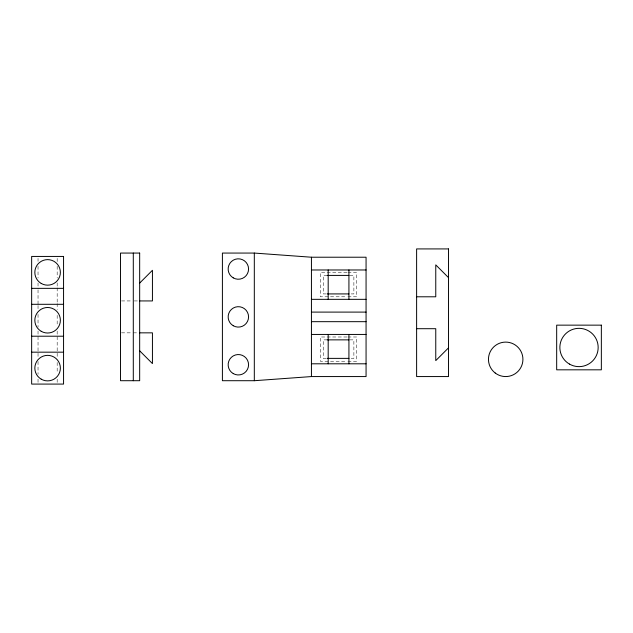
<?xml version="1.0" encoding="UTF-8"?>
<svg xmlns="http://www.w3.org/2000/svg" width="633" height="633" viewBox="0 0 633 633"><rect width="100%" height="100%" fill="white"/><g stroke="black" fill="none" stroke-linecap="round" stroke-linejoin="round"><path stroke-width="0.47" stroke-dasharray="3.17 2.37" d="M346.916 272.538L320.369 272.538L320.369 296.79L346.916 296.79M347.897 272.538L356.751 272.538L356.751 296.79L347.897 296.79M327.19 275.41L323.241 275.41L323.241 293.918L327.19 293.918M349.756 275.41L353.879 275.41L353.879 293.918L348.925 293.918M121.512 300.936L132.313 300.936M134.204 300.936L138.762 300.936M121.512 332.847L132.313 332.847M133.294 332.847L138.762 332.847M346.916 336.993L320.369 336.993L320.369 361.245L346.916 361.245M347.897 336.993L356.751 336.993L356.751 361.245L347.897 361.245M327.19 339.866L323.241 339.866L323.241 358.373L327.19 358.373M349.756 339.866L353.879 339.866L353.879 358.373L348.925 358.373M57.176 258.399L57.176 262.331M57.176 266.256L57.176 278.037M57.176 282.943L57.176 286.876M57.176 287.857L57.176 302.582M57.176 303.563L57.176 309.458M57.176 315.345L57.176 326.145M57.176 331.059L57.176 357.566M57.176 362.48L57.176 373.28M57.176 379.167L57.176 383.1M38.035 258.399L38.035 261.342M38.035 266.256L38.035 278.037M38.035 282.943L38.035 288.838M38.035 289.819L38.035 304.544M38.035 305.533L38.035 309.458M38.035 314.364L38.035 327.134M38.035 331.059L38.035 356.585M38.035 361.498L38.035 374.261M38.035 379.167L38.035 383.1"/><path stroke-width="0.95" d="M139.671 283.062L152.434 270.299L152.434 300.936L139.671 300.936M448.528 347.841L435.765 360.612L435.765 328.701L416.617 328.701M254.316 380.71L311.436 376.564L366.064 376.564L366.064 257.22L311.436 257.22L254.316 253.065L222.405 253.065L222.405 380.71L254.316 380.71L254.316 253.065M311.436 269.974L366.064 269.974M327.19 275.41L348.933 275.41M31.65 288.347L63.561 288.347M327.19 293.918L348.933 293.918M416.617 296.79L435.765 296.79L435.765 264.879L448.528 277.642M311.436 299.338L366.064 299.338M31.65 304.299L63.561 304.299M311.436 312.101L366.064 312.101M311.436 321.675L366.064 321.675M139.671 332.847L152.434 332.847L152.434 363.579L139.671 350.817M311.436 334.438L366.064 334.438M31.65 336.21L63.561 336.21M327.19 339.866L348.933 339.866M31.65 352.17L63.561 352.17M327.19 358.373L348.933 358.373M311.436 363.801L366.064 363.801M348.925 269.974L348.925 299.338M348.925 334.438L348.925 363.801M328.187 269.974L328.187 299.338M328.187 334.438L328.187 363.801M311.436 257.22L311.436 376.564M133.294 253.065L133.294 380.71M448.528 248.919L416.617 248.919L416.617 376.564L448.528 376.564L448.528 248.919M139.671 253.065L120.523 253.065L120.523 380.71L139.671 380.71L139.671 253.065M63.561 256.436L31.65 256.436L31.65 384.081L63.561 384.081L63.561 256.436M601.35 325.148L556.676 325.148L556.676 369.822L601.35 369.822L601.35 325.148M569.439 364.07A19.148 19.148 0 0 0 598.161 347.485A19.148 19.148 0 0 0 569.439 330.901A19.148 19.148 0 0 0 569.439 364.07M495.204 373.003A17.226 17.226 0 0 0 522.771 361.585A17.226 17.226 0 0 0 499.097 343.418A17.226 17.226 0 0 0 495.204 373.003M233.253 373.597A10.215 10.215 0 0 0 248.571 364.758A10.215 10.215 0 0 0 233.253 355.912A10.215 10.215 0 0 0 233.253 373.597M233.253 277.871A10.215 10.215 0 0 0 248.571 269.025A10.215 10.215 0 0 0 233.253 260.179A10.215 10.215 0 0 0 233.253 277.871M233.253 325.734A10.215 10.215 0 0 0 248.571 316.888A10.215 10.215 0 0 0 233.253 308.049A10.215 10.215 0 0 0 233.253 325.734M41.224 283.449A12.763 12.763 0 0 0 60.372 272.388A12.763 12.763 0 0 0 41.224 261.334A12.763 12.763 0 0 0 41.224 283.449M41.224 331.312A12.763 12.763 0 0 0 60.372 320.258A12.763 12.763 0 0 0 41.224 309.205A12.763 12.763 0 0 0 41.224 331.312M41.224 379.175A12.763 12.763 0 0 0 60.372 368.121A12.763 12.763 0 0 0 41.224 357.067A12.763 12.763 0 0 0 41.224 379.175"/></g></svg>
